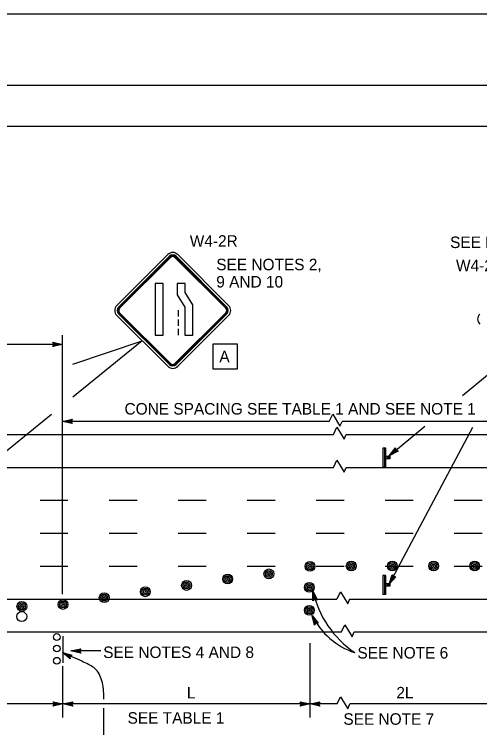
# Model space of a CAD drawing. Extents: x -893 to 867, y -474 to 712.
# Drawn here: x -421 to -138.4, y 278.3 to 712 of the extents above; entities that cross this region are included whole.
import ezdxf

# ---------------------------------------------------------------- set-up
doc = ezdxf.new("R2010")
doc.units = 0
for name, color, linetype in [('border_PLOTTING-ELEMENTS', 7, 'Continuous'), ('border_rw_22x34_Cut_Lines', 7, 'Continuous'), ('border_SHEET', 7, 'Continuous'), ('rd_ES', 7, 'Continuous'), ('rd_ETW', 7, 'Continuous'), ('tcd_PVMT-MARKER', 7, 'Continuous'), ('tcd_RAILING-anno', 7, 'Continuous'), ('tcd_SIGN-ROADSIDE', 7, 'Continuous'), ('temp_FLASHING-BEACON', 7, 'Continuous'), ('temp_TRAFFIC-CONES', 7, 'Continuous')]:
    doc.layers.add(name, color=color, linetype=linetype)

msp = doc.modelspace()

# ---------------------------------------------------------------- linework, layer by layer
at = {"layer": 'border_PLOTTING-ELEMENTS'}
for points in [[(-893.45, -474.04), (866.55, -474.04), (866.55, 711.96), (-893.45, 711.96)], [(-863.45, 668.96), (836.55, 668.96), (836.55, -431.04), (-863.45, -431.04)]]:
    msp.add_lwpolyline(points, close=True, dxfattribs=at)
at = {"layer": 'border_rw_22x34_Cut_Lines'}
msp.add_lwpolyline([(-863.45, 668.96), (836.55, 668.96), (836.55, -431.04), (-863.45, -431.04)], close=True, dxfattribs=at)
at = {"layer": 'border_SHEET'}
msp.add_line((-813.45, 643.96), (811.55, 643.96), dxfattribs=at)
at = {"layer": 'rd_ES'}
for p, q in [((-523.88, 436.54), (-227.16, 436.54)), ((-219.4, 436.54), (-112.28, 436.54)), ((-521.43, 356.34), (-225.07, 356.34)), ((-217.3, 356.34), (-114.2, 356.34))]:
    msp.add_line(p, q, dxfattribs=at)
for points in [[(-227.16, 436.54), (-225.05, 440.89), (-220.68, 433.6), (-219.4, 436.54)], [(-224.98, 356.54), (-222.87, 360.89), (-218.49, 353.6), (-217.22, 356.54)]]:
    msp.add_lwpolyline(points, dxfattribs=at)
at = {"layer": 'rd_ETW'}
for p, q in [((-523.88, 456.54), (-227.16, 456.54)), ((-219.4, 456.54), (775.87, 456.54)), ((-524.23, 336.54), (-222.4, 336.54)), ((-214.63, 336.54), (-110.36, 336.54))]:
    msp.add_line(p, q, dxfattribs=at)
for points in [[(-227.16, 456.54), (-225.05, 460.89), (-220.68, 453.6), (-219.4, 456.54)], [(-222.4, 336.54), (-220.28, 340.89), (-215.91, 333.6), (-214.63, 336.54)]]:
    msp.add_lwpolyline(points, dxfattribs=at)
at = {"layer": 'tcd_PVMT-MARKER'}
for p, q in [((-405.33, 416.54), (-388.41, 416.54)), ((-363.41, 416.54), (-346.49, 416.54)), ((-321.49, 416.54), (-304.57, 416.54)), ((-279.57, 416.54), (-262.65, 416.54)), ((-237.65, 416.54), (-220.73, 416.54)), ((-195.73, 416.54), (-178.81, 416.54)), ((-153.81, 416.54), (-136.89, 416.54)), ((-405.33, 396.54), (-388.41, 396.54)), ((-363.41, 396.54), (-346.49, 396.54)), ((-321.49, 396.54), (-304.57, 396.54)), ((-279.57, 396.54), (-262.65, 396.54)), ((-237.65, 396.54), (-220.73, 396.54)), ((-195.73, 396.54), (-178.81, 396.54)), ((-153.81, 396.54), (-136.89, 396.54)), ((-405.33, 376.54), (-388.41, 376.54)), ((-363.41, 376.54), (-346.49, 376.54)), ((-321.49, 376.54), (-304.57, 376.54)), ((-279.57, 376.54), (-262.65, 376.54)), ((-237.65, 376.54), (-220.73, 376.54)), ((-195.73, 376.54), (-178.81, 376.54)), ((-153.81, 376.54), (-136.89, 376.54))]:
    msp.add_line(p, q, dxfattribs=at)
at = {"layer": 'tcd_RAILING-anno'}
for p, q in [((-391.68, 359.52), (-391.68, 516.81)), ((-385.51, 499.32), (-343.3, 513.43)), ((-343.3, 513.43), (-385.42, 479.26)), ((-391.68, 511.3), (-516.4, 511.3)), ((-148.88, 480.3), (-119.37, 504.64)), ((-398.49, 468.65), (-544.24, 350.43)), ((-229.75, 464.46), (-391.68, 464.46)), ((-108.92, 464.46), (-221.98, 464.46)), ((-193.31, 443.65), (-171.67, 461.51)), ((-142.7, 460.74), (-193.3, 365.53)), ((-241.4, 284.44), (-241.4, 329.7)), ((-386.7, 324.98), (-380.7, 326.31)), ((-385.31, 324.98), (-380.93, 325.95)), ((-383.93, 324.97), (-381.11, 325.6)), ((-380.7, 326.31), (-381.5, 324.98)), ((-380.7, 326.31), (-380.7, 326.31)), ((-380.7, 323.64), (-386.7, 324.98)), ((-386.7, 324.98), (-386.7, 324.98)), ((-368.49, 324.98), (-386.68, 324.98)), ((-380.91, 323.99), (-385.32, 324.98)), ((-381.15, 324.35), (-383.93, 324.97)), ((-382.55, 324.97), (-381.34, 325.24)), ((-381.32, 324.7), (-382.55, 324.97)), ((-381.5, 324.98), (-380.7, 323.64)), ((-380.7, 323.64), (-380.7, 323.64)), ((-391.5, 284.44), (-391.5, 315.71)), ((-391.5, 292.74), (-524.28, 292.74)), ((-396.7, 292.74), (-397.5, 294.08)), ((-397.5, 294.08), (-397.5, 294.08)), ((-397.5, 294.08), (-391.5, 292.74)), ((-391.5, 292.74), (-397.5, 291.41)), ((-397.5, 291.41), (-396.7, 292.74)), ((-397.5, 291.41), (-397.5, 291.41)), ((-397.28, 293.73), (-392.88, 292.74)), ((-392.89, 292.74), (-397.26, 291.77)), ((-394.26, 292.74), (-397.08, 292.12)), ((-397.04, 293.37), (-394.26, 292.74)), ((-396.87, 293.02), (-395.64, 292.75)), ((-395.64, 292.75), (-396.85, 292.48)), ((-391.5, 292.74), (-385.5, 294.07)), ((-391.5, 292.74), (-391.5, 292.74)), ((-241.4, 292.74), (-391.5, 292.74)), ((-385.5, 291.4), (-391.5, 292.74)), ((-391.5, 292.74), (-391.5, 292.74)), ((-385.71, 291.76), (-390.12, 292.74)), ((-390.1, 292.75), (-385.73, 293.71)), ((-388.73, 292.74), (-385.91, 293.37)), ((-385.95, 292.12), (-388.73, 292.74)), ((-387.35, 292.74), (-386.14, 293.01)), ((-386.12, 292.46), (-387.35, 292.74)), ((-385.5, 294.07), (-386.3, 292.74)), ((-386.3, 292.74), (-385.5, 291.4)), ((-385.5, 294.07), (-385.5, 294.07)), ((-385.5, 291.4), (-385.5, 291.4)), ((-246.6, 292.74), (-247.4, 294.08)), ((-247.4, 294.08), (-247.4, 294.08)), ((-247.4, 294.08), (-241.4, 292.74)), ((-241.4, 292.74), (-247.4, 291.41)), ((-247.4, 291.41), (-246.6, 292.74)), ((-247.4, 291.41), (-247.4, 291.41)), ((-247.19, 293.73), (-242.78, 292.74)), ((-242.79, 292.74), (-247.17, 291.77)), ((-244.17, 292.74), (-246.99, 292.12)), ((-246.95, 293.37), (-244.17, 292.74)), ((-246.78, 293.02), (-245.55, 292.75)), ((-245.55, 292.75), (-246.76, 292.48)), ((-241.4, 292.74), (-235.4, 294.07)), ((-241.4, 292.74), (-241.4, 292.74)), ((-235.4, 291.4), (-241.4, 292.74)), ((-241.4, 292.74), (-241.4, 292.74)), ((-224.98, 292.74), (-241.4, 292.74)), ((-235.62, 291.76), (-240.02, 292.74)), ((-240.01, 292.75), (-235.64, 293.71)), ((-238.64, 292.74), (-235.82, 293.37)), ((-235.85, 292.12), (-238.64, 292.74)), ((-237.26, 292.74), (-236.05, 293.01)), ((-236.03, 292.46), (-237.26, 292.74)), ((-235.4, 294.07), (-236.2, 292.74)), ((-236.2, 292.74), (-235.4, 291.4)), ((-235.4, 294.07), (-235.4, 294.07)), ((-235.4, 291.4), (-235.4, 291.4)), ((-129.27, 292.74), (-217.22, 292.74))]:
    msp.add_line(p, q, dxfattribs=at)
for points in [[(-397.59, 512.62), (-391.68, 511.3), (-397.59, 509.99), (-397.38, 510.34), (-393.05, 511.3), (-397.38, 512.27), (-397.17, 511.92), (-394.4, 511.3), (-397.17, 510.69), (-396.96, 511.04), (-395.76, 511.31), (-396.96, 511.57), (-396.8, 511.3), (-397.59, 509.99), (-396.8, 511.3)], [(-300.54, 511.51), (-300.54, 496.51), (-285.54, 496.51), (-285.54, 511.51)], [(-385.78, 463.14), (-391.68, 464.46), (-385.78, 465.77), (-385.99, 465.42), (-390.31, 464.47), (-385.99, 463.49), (-386.2, 463.84), (-388.96, 464.46), (-386.2, 465.07), (-386.41, 464.72), (-387.61, 464.46), (-386.4, 464.19), (-386.57, 464.46), (-385.78, 465.77), (-386.57, 464.46)], [(-187.92, 446.39), (-193.31, 443.65), (-189.59, 448.42), (-189.53, 448.02), (-192.26, 444.53), (-188.3, 446.53), (-188.69, 446.67), (-191.22, 445.38), (-189.47, 447.62), (-189.41, 447.21), (-190.17, 446.25), (-189.07, 446.8), (-189.37, 446.91), (-189.59, 448.42), (-189.37, 446.91)], [(-189.23, 370.01), (-193.3, 365.53), (-191.51, 371.31), (-191.31, 370.96), (-192.62, 366.72), (-189.64, 370), (-190.04, 369.99), (-191.95, 367.89), (-191.11, 370.6), (-190.91, 370.25), (-191.28, 369.08), (-190.45, 369.99), (-190.76, 369.98), (-191.51, 371.31), (-190.76, 369.98)], [(-239.68, 355.41), (-239.67, 361.4), (-237.14, 355.97), (-237.52, 356.1), (-239.37, 360.08), (-239.38, 355.69), (-239.09, 355.96), (-239.09, 358.77), (-237.9, 356.23), (-238.28, 356.36), (-238.8, 357.46), (-238.8, 356.24), (-238.57, 356.45), (-237.14, 355.97), (-238.57, 356.45)], [(-238.71, 340.68), (-240.1, 346.51), (-236.38, 341.82), (-236.78, 341.86), (-239.51, 345.29), (-238.49, 341.02), (-238.27, 341.36), (-238.93, 344.09), (-237.18, 341.89), (-237.58, 341.93), (-238.34, 342.88), (-238.05, 341.69), (-237.88, 341.95), (-236.38, 341.82), (-237.88, 341.95)], [(-387.16, 320.13), (-391.81, 323.92), (-386, 322.46), (-386.34, 322.24), (-390.59, 323.32), (-387.19, 320.53), (-387.22, 320.94), (-389.4, 322.71), (-386.68, 322.03), (-387.02, 321.81), (-388.2, 322.11), (-387.25, 321.34), (-387.28, 321.65), (-386, 322.46), (-387.28, 321.65)]]:
    msp.add_lwpolyline(points, close=True, dxfattribs=at)
for points in [[(-229.75, 464.46), (-227.63, 468.81), (-223.26, 461.52), (-221.98, 464.46)], [(-224.98, 292.74), (-222.87, 297.09), (-218.49, 289.8), (-217.22, 292.74)]]:
    msp.add_lwpolyline(points, dxfattribs=at)
for centre, radius, start, end in [((-179.8, 374.67), 61.32, 192.5003, 235.8027), ((-200.46, 365.85), 44.11, 206.0043, 251.7615)]:
    msp.add_arc(centre, radius, start, end, dxfattribs=at)
for points, degree in [([(-366.58, 295.6), (-366.62, 298.7), (-366.97, 305.96), (-370.87, 314.49), (-377.55, 317.47), (-383.39, 320.45), (-391.81, 323.92)], 3), ([(-366.56, 271.41), (-366.56, 281.56), (-366.56, 286.18), (-366.56, 290.09)], 2)]:
    msp.add_open_spline(points, degree=degree, dxfattribs=at)
at = {"layer": 'tcd_SIGN-ROADSIDE'}
for p, q in [((-330.68, 548.38), (-335.55, 548.38)), ((-335.55, 548.38), (-335.55, 516.81)), ((-330.68, 516.81), (-330.68, 548.38)), ((-317.24, 548.38), (-322.11, 548.38)), ((-322.11, 548.38), (-322.11, 541.48)), ((-317.24, 542.87), (-317.24, 548.38)), ((-312.54, 535.26), (-317.24, 542.87)), ((-322.11, 541.48), (-317.41, 533.88)), ((-317.41, 533.88), (-317.41, 516.81)), ((-312.54, 516.81), (-312.54, 535.26)), ((-321.53, 532.07), (-321.53, 528.23)), ((-321.53, 526.42), (-321.53, 522.63)), ((-321.53, 520.76), (-321.53, 516.81)), ((-335.55, 516.81), (-330.68, 516.81)), ((-317.41, 516.81), (-312.54, 516.81))]:
    msp.add_line(p, q, dxfattribs=at)
for points in [[(-327.86, 565.87), (-358.74, 534.98)], [(-326.84, 564.85), (-357.72, 533.96)], [(-326.5, 564.51), (-357.38, 533.62)], [(-326.16, 564.17), (-357.04, 533.29)], [(-292.56, 533.29), (-323.44, 564.17)], [(-292.22, 533.62), (-323.11, 564.51)], [(-291.88, 533.96), (-322.77, 564.85)], [(-290.86, 534.98), (-321.75, 565.87)], [(-357.72, 529.89), (-326.84, 499.01)], [(-357.38, 530.23), (-326.5, 499.35)], [(-357.04, 530.57), (-326.16, 499.69)], [(-323.44, 499.69), (-292.56, 530.57)], [(-323.11, 499.35), (-292.22, 530.23)], [(-322.77, 499.01), (-291.88, 529.89)], [(-358.74, 528.87), (-327.86, 497.99)], [(-321.75, 497.99), (-290.86, 528.87)]]:
    msp.add_lwpolyline(points, dxfattribs=at)
for centre, radius, start, end in [((-324.8, 562.81), 4.32, 45, 135), ((-324.8, 562.81), 2.88, 45, 135), ((-324.8, 562.81), 2.4, 45, 135), ((-324.8, 562.81), 1.92, 45, 135), ((-355.69, 531.93), 4.32, 135, 224.9999), ((-355.69, 531.93), 2.88, 135, 224.9999), ((-355.69, 531.93), 2.4, 135, 224.9999), ((-293.92, 531.93), 2.4, 315, 45), ((-293.92, 531.93), 2.88, 315, 45), ((-293.92, 531.93), 4.32, 315, 45), ((-355.69, 531.93), 1.92, 135, 224.9999), ((-293.92, 531.93), 1.92, 315, 45), ((-135.31, 526.69), 4.32, 135, 224.9999), ((-324.8, 501.04), 2.88, 225, 315), ((-324.8, 501.04), 2.4, 225, 315), ((-324.8, 501.04), 1.92, 225, 315), ((-324.8, 501.04), 4.32, 225, 315)]:
    msp.add_arc(centre, radius, start, end, dxfattribs=at)
at = {"layer": 'temp_FLASHING-BEACON'}
for p, q in [((-195.45, 448.25), (-197.11, 448.25)), ((-197.11, 448.25), (-197.11, 436.69)), ((-196.28, 448.25), (-196.28, 436.69)), ((-195.45, 436.69), (-195.45, 448.25)), ((-195.45, 443.3), (-194.63, 443.3)), ((-195.45, 442.47), (-195.45, 442.47)), ((-194.63, 443.3), (-192.98, 443.3)), ((-194.63, 443.3), (-194.63, 441.65)), ((-193.8, 443.3), (-193.8, 441.65)), ((-192.98, 443.3), (-192.98, 441.65)), ((-194.63, 441.65), (-195.45, 441.65)), ((-192.98, 441.65), (-194.63, 441.65)), ((-195.45, 436.69), (-197.11, 436.69)), ((-195.45, 370.89), (-197.11, 370.89)), ((-197.11, 370.89), (-197.11, 359.33)), ((-196.28, 370.89), (-196.28, 359.33)), ((-195.45, 359.33), (-195.45, 370.89)), ((-195.45, 365.94), (-194.63, 365.94)), ((-195.45, 365.11), (-195.45, 365.11)), ((-194.63, 364.29), (-195.45, 364.29)), ((-194.63, 365.94), (-192.98, 365.94)), ((-194.63, 365.94), (-194.63, 364.29)), ((-192.98, 364.29), (-194.63, 364.29)), ((-193.8, 365.94), (-193.8, 364.29)), ((-192.98, 365.94), (-192.98, 364.29)), ((-195.45, 359.33), (-197.11, 359.33)), ((-391.48, 333.84), (-391.48, 317.76))]:
    msp.add_line(p, q, dxfattribs=at)
for centre in [(-395.19, 333.42), (-395.19, 326.42), (-395.19, 319)]:
    msp.add_circle(centre, 2.06, dxfattribs=at)
at = {"layer": 'temp_TRAFFIC-CONES'}
for centre, radius in [((-241.4, 376.34), 2.97), ((-241.4, 376.34), 2.08), ((-241.4, 376.34), 1.19), ((-216.4, 376.54), 2.97), ((-216.4, 376.54), 2.08), ((-216.4, 376.54), 1.19), ((-191.4, 376.54), 2.97), ((-191.4, 376.54), 2.08), ((-191.4, 376.54), 1.19), ((-166.4, 376.54), 2.97), ((-166.4, 376.54), 2.08), ((-166.4, 376.54), 1.19), ((-141.4, 376.54), 2.97), ((-141.4, 376.54), 2.08), ((-141.4, 376.54), 1.19), ((-266.4, 371.82), 2.97), ((-266.4, 371.82), 2.08), ((-266.4, 371.82), 1.19), ((-241.4, 376.34), 0.297), ((-216.4, 376.54), 0.297), ((-191.4, 376.54), 0.297), ((-166.4, 376.54), 0.297), ((-141.4, 376.54), 0.297), ((-291.4, 368.63), 2.97), ((-291.4, 368.63), 2.08), ((-291.4, 368.63), 1.19), ((-291.4, 368.63), 0.297), ((-266.4, 371.82), 0.297), ((-316.4, 364.77), 2.97), ((-316.4, 364.77), 2.08), ((-316.4, 364.77), 1.19), ((-316.4, 364.77), 0.297), ((-241.84, 363.58), 2.97), ((-241.84, 363.58), 2.08), ((-241.84, 363.58), 1.19), ((-366.4, 357.4), 2.97), ((-341.4, 360.92), 2.97), ((-341.4, 360.92), 2.08), ((-341.4, 360.92), 1.19), ((-341.4, 360.92), 0.297), ((-241.84, 363.58), 0.297), ((-391.4, 353.21), 2.97), ((-366.4, 357.4), 2.08), ((-366.4, 357.4), 1.19), ((-366.4, 357.4), 0.297), ((-416.42, 352.04), 2.97), ((-416.42, 352.04), 2.08), ((-416.42, 352.04), 1.19), ((-416.42, 352.04), 0.297), ((-391.4, 353.21), 2.08), ((-391.4, 353.21), 1.19), ((-391.4, 353.21), 0.297), ((-241.84, 349.66), 2.97), ((-241.84, 349.66), 2.08), ((-416.45, 345.87), 3.01), ((-241.84, 349.66), 1.19), ((-241.84, 349.66), 0.297)]:
    msp.add_circle(centre, radius, dxfattribs=at)

# ---------------------------------------------------------------- texts
at = {"layer": 'tcd_RAILING-anno'}
for s, p in [('W4-2R', (-314.45, 570.66)), ('SEE NOTES 9 AND 10', (-156.35, 569.86)), ('SEE NOTES 2,', (-298.35, 556.36)), ('W4-2R', (-152.76, 555.74)), ('9 AND 10', (-298.35, 545.86)), ('A', (-296.49, 500.42)), ('CONE SPACING SEE TABLE 1 AND SEE NOTE 1', (-354.07, 468.64)), ('SEE NOTES 4 AND 8', (-367, 320.66)), ('SEE NOTE 6', (-212.63, 320.34)), ('L', (-316.25, 296.08)), ('2L', (-189.01, 296.11)), ('SEE TABLE 1', (-352.2, 280.74)), ('SEE NOTE 7', (-221.16, 280.08))]:
    msp.add_text(s, height=7, dxfattribs=at).set_placement(p)

doc.saveas('drawing.dxf')
